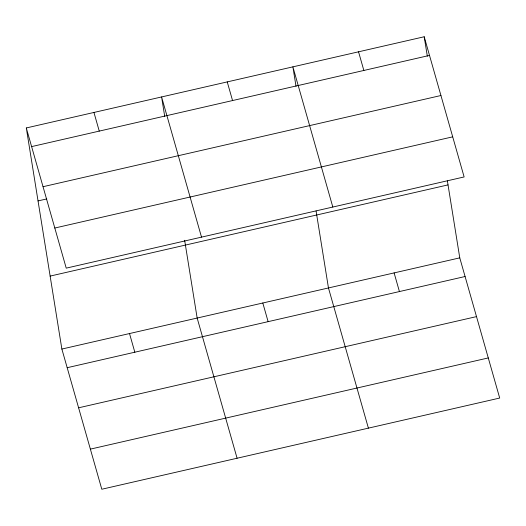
<?xml version="1.0" encoding="UTF-8"?>
<svg xmlns="http://www.w3.org/2000/svg" width="526" height="526" viewBox="0 0 526 526"><rect width="100%" height="100%" fill="white"/><g stroke="black" fill="none" stroke-linecap="round" stroke-linejoin="round"><path stroke-width="0.79" d="M26.3 127.956L424.199 36.761L464.129 176.946L66.23 268.142L26.3 127.956L61.871 349.054L101.801 489.239L499.7 398.044L459.77 257.858L447.389 180.898M31.613 146.609L429.512 55.414M43.04 186.71L440.933 95.515M38.036 200.919L46.794 198.913M54.809 228.034L452.702 136.839M50.134 276.091L448.027 184.896M61.871 349.054L459.77 257.858M67.183 367.707L465.083 276.512M78.611 407.808L476.503 316.613M90.38 449.132L488.273 357.936M358.541 51.811L363.854 70.458M394.112 272.909L399.425 291.555M332.82 207.04L292.89 66.855L296.02 86.31M368.397 428.138L328.461 287.952L316.08 210.992M227.239 81.905L232.551 100.551M262.809 303.002L268.122 321.649M201.517 237.134L161.587 96.948L164.717 116.41M237.088 458.231L197.158 318.046L184.646 240.29M93.944 112.452L99.256 131.106M129.514 333.55L134.827 352.203M424.199 36.761L427.329 56.216"/></g></svg>
